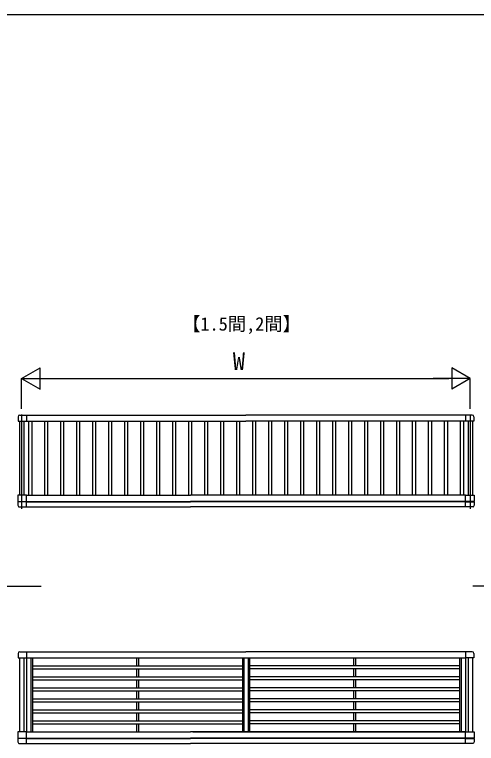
# Model space of a CAD drawing. Units: millimetres, scale not verified. Extents: x -980 to 980, y -1458 to 1451.
# Drawn here: x -190 to 189, y 801 to 1398 of the extents above; entities that cross this region are included whole.
import ezdxf
from ezdxf.enums import TextEntityAlignment as Align

# ---------------------------------------------------------------- set-up
doc = ezdxf.new("R2010")
doc.units = ezdxf.units.MM
doc.header["$LTSCALE"] = 8
for name, color, linetype in [('0-2_USER1', 3, 'Continuous'), ('0-7_YKK_A1', 4, 'Continuous'), ('0-8_YKK_D', 6, 'Continuous'), ('0-9_YKK_ZWAK', 7, 'Continuous')]:
    doc.layers.add(name, color=color, linetype=linetype)
doc.styles.add('ＭＳ ゴシック', font='')
doc.styles.get('ＭＳ ゴシック').set_extended_font_data('MS Gothic')

msp = doc.modelspace()

# ---------------------------------------------------------------- linework, layer by layer
at = {"layer": '0-7_YKK_A1'}
for p, q in [((-186.75, 1068.859), (-186.75, 1065.109)), ((-185.4, 1070.209), (-179.8, 1070.209)), ((-183.8, 1070.817), (-183.8, 993.399)), ((-179.8, 1070.209), (-179.8, 1065.109)), ((-179.8, 1070.159), (-45.45, 1070.159)), ((-179.8, 1070.159), (0, 1070.159)), ((179.8, 1070.159), (0, 1070.159)), ((179.8, 1070.209), (179.8, 1065.109)), ((185.4, 1070.209), (179.8, 1070.209)), ((183.8, 1070.817), (183.8, 993.399)), ((186.75, 1068.859), (186.75, 1065.109)), ((-186.75, 1065.109), (-179.8, 1065.109)), ((-185.6, 1065.109), (-185.6, 1004.709)), ((-182, 1065.109), (-182, 1004.709)), ((-179.8, 1065.159), (0, 1065.159)), ((-178.1, 1065.159), (-178.1, 1004.659)), ((-175.6, 1065.159), (-175.6, 1004.659)), ((-165, 1065.159), (-165, 1004.659)), ((-162.5, 1065.159), (-162.5, 1004.659)), ((-151.9, 1065.159), (-151.9, 1004.659)), ((-149.4, 1065.159), (-149.4, 1004.659)), ((-138.8, 1065.159), (-138.8, 1004.659)), ((-136.3, 1065.159), (-136.3, 1004.659)), ((-125.7, 1065.159), (-125.7, 1004.659)), ((-123.2, 1065.159), (-123.2, 1004.659)), ((-112.6, 1065.159), (-112.6, 1004.659)), ((-110.1, 1065.159), (-110.1, 1004.659)), ((-99.5, 1065.159), (-99.5, 1004.659)), ((-97, 1065.159), (-97, 1004.659)), ((-86.4, 1065.159), (-86.4, 1004.659)), ((-83.9, 1065.159), (-83.9, 1004.659)), ((-73.3, 1065.159), (-73.3, 1004.659)), ((-70.8, 1065.159), (-70.8, 1004.659)), ((-60.2, 1065.159), (-60.2, 1004.659)), ((-57.7, 1065.159), (-57.7, 1004.659)), ((-47.1, 1065.159), (-47.1, 1004.659)), ((-44.6, 1065.159), (-44.6, 1004.659)), ((-34, 1065.159), (-34, 1004.659)), ((-31.5, 1065.159), (-31.5, 1004.659)), ((-20.9, 1065.159), (-20.9, 1004.659)), ((-18.4, 1065.159), (-18.4, 1004.659)), ((-7.8, 1065.159), (-7.8, 1004.659)), ((-5.3, 1065.159), (-5.3, 1004.659)), ((179.8, 1065.159), (0, 1065.159)), ((5.3, 1065.159), (5.3, 1004.659)), ((7.8, 1065.159), (7.8, 1004.659)), ((18.4, 1065.159), (18.4, 1004.659)), ((20.9, 1065.159), (20.9, 1004.659)), ((31.5, 1065.159), (31.5, 1004.659)), ((34, 1065.159), (34, 1004.659)), ((44.6, 1065.159), (44.6, 1004.659)), ((47.1, 1065.159), (47.1, 1004.659)), ((57.7, 1065.159), (57.7, 1004.659)), ((60.2, 1065.159), (60.2, 1004.659)), ((70.8, 1065.159), (70.8, 1004.659)), ((73.3, 1065.159), (73.3, 1004.659)), ((83.9, 1065.159), (83.9, 1004.659)), ((86.4, 1065.159), (86.4, 1004.659)), ((86.4, 1065.159), (86.4, 1004.659)), ((97, 1065.159), (97, 1004.659)), ((99.5, 1065.159), (99.5, 1004.659)), ((99.5, 1065.159), (99.5, 1004.659)), ((110.1, 1065.159), (110.1, 1004.659)), ((112.6, 1065.159), (112.6, 1004.659)), ((112.6, 1065.159), (112.6, 1004.659)), ((123.2, 1065.159), (123.2, 1004.659)), ((125.7, 1065.159), (125.7, 1004.659)), ((125.7, 1065.159), (125.7, 1004.659)), ((136.3, 1065.159), (136.3, 1004.659)), ((138.8, 1065.159), (138.8, 1004.659)), ((138.8, 1065.159), (138.8, 1004.659)), ((149.4, 1065.159), (149.4, 1004.659)), ((151.9, 1065.159), (151.9, 1004.659)), ((151.9, 1065.159), (151.9, 1004.659)), ((162.5, 1065.159), (162.5, 1004.659)), ((165, 1065.159), (165, 1004.659)), ((175.6, 1065.159), (175.6, 1004.659)), ((178.1, 1065.159), (178.1, 1004.659)), ((186.75, 1065.109), (179.8, 1065.109)), ((182, 1065.109), (182, 1004.709)), ((185.6, 1065.109), (185.6, 1004.709)), ((-179.8, 995.109), (-179.8, 1004.709)), ((-179.8, 1004.659), (-45.45, 1004.659)), ((179.8, 1004.659), (-45.45, 1004.659)), ((179.8, 995.109), (179.8, 1004.709)), ((-186.95, 999.509), (-179.8, 999.509)), ((-179.8, 999.209), (-186.5, 999.209)), ((-186.45, 999.509), (-186.45, 999.209)), ((-179.8, 999.559), (-45.45, 999.559)), ((-179.8, 999.159), (-45.45, 999.159)), ((179.8, 999.559), (-45.45, 999.559)), ((179.8, 999.159), (-45.45, 999.159)), ((186.95, 999.509), (179.8, 999.509)), ((179.8, 999.209), (186.5, 999.209)), ((186.45, 999.509), (186.45, 999.209)), ((-186.1, 995.109), (-179.8, 995.109)), ((-179.8, 995.159), (-45.45, 995.159)), ((179.8, 995.159), (-45.45, 995.159)), ((186.1, 995.109), (179.8, 995.109)), ((-186.75, 875.014), (-186.75, 871.264)), ((-185.4, 876.364), (-179.8, 876.364)), ((-179.8, 876.364), (-179.8, 871.264)), ((-179.8, 876.314), (0, 876.314)), ((179.799, 876.314), (0, 876.314)), ((179.799, 876.364), (179.799, 871.264)), ((185.399, 876.364), (179.799, 876.364)), ((186.749, 875.014), (186.749, 871.264)), ((-186.75, 871.264), (-179.8, 871.264)), ((-185.6, 871.264), (-185.6, 810.864)), ((-182, 871.264), (-182, 810.864)), ((-179.8, 871.314), (0, 871.314)), ((-179.75, 871.314), (-179.75, 810.814)), ((-176.25, 871.314), (-176.25, 810.814)), ((-176.2, 871.314), (-176.2, 810.814)), ((-175.05, 871.314), (-175.05, 810.814)), ((-89.799, 871.314), (-89.799, 864.714)), ((-88.199, 871.314), (-88.199, 864.714)), ((-2.95, 871.314), (-2.95, 810.814)), ((-1.8, 871.314), (-1.8, 810.814)), ((-1.75, 871.314), (-1.75, 810.814)), ((0, 871.314), (179.749, 871.314)), ((1.75, 871.314), (1.75, 810.814)), ((1.8, 871.314), (1.8, 810.814)), ((2.95, 871.314), (2.95, 810.814)), ((88.198, 871.314), (88.198, 864.714)), ((89.798, 871.314), (89.798, 864.714)), ((175.049, 871.314), (175.049, 810.814)), ((176.2, 871.314), (176.2, 810.814)), ((176.249, 871.314), (176.249, 810.814)), ((179.749, 871.314), (179.749, 810.814)), ((186.749, 871.264), (179.799, 871.264)), ((181.999, 871.264), (181.999, 810.864)), ((185.599, 871.264), (185.599, 810.864)), ((-175.05, 864.714), (-2.95, 864.714)), ((-175.05, 862.314), (-2.95, 862.314)), ((-89.799, 862.314), (-89.799, 855.734)), ((-88.199, 862.314), (-88.199, 855.734)), ((175.049, 864.714), (2.949, 864.714)), ((175.049, 862.314), (2.949, 862.314)), ((88.198, 862.314), (88.198, 855.734)), ((89.798, 862.314), (89.798, 855.734)), ((-175.05, 855.734), (-2.95, 855.734)), ((175.049, 855.734), (2.949, 855.734)), ((-175.05, 853.334), (-2.95, 853.334)), ((-89.799, 853.334), (-89.799, 846.754)), ((-88.199, 853.334), (-88.199, 846.754)), ((175.049, 853.334), (2.949, 853.334)), ((88.198, 853.334), (88.198, 846.754)), ((89.798, 853.334), (89.798, 846.754)), ((-175.05, 846.754), (-2.95, 846.754)), ((-175.05, 844.354), (-2.95, 844.354)), ((-89.799, 844.354), (-89.799, 837.774)), ((-88.199, 844.354), (-88.199, 837.774)), ((175.049, 846.754), (2.949, 846.754)), ((175.049, 844.354), (2.949, 844.354)), ((88.198, 844.354), (88.198, 837.774)), ((89.798, 844.354), (89.798, 837.774)), ((-175.05, 837.774), (-2.95, 837.774)), ((175.049, 837.774), (2.949, 837.774)), ((-175.05, 835.374), (-2.95, 835.374)), ((-89.799, 835.374), (-89.799, 828.794)), ((-88.199, 835.374), (-88.199, 828.794)), ((175.049, 835.374), (2.949, 835.374)), ((88.198, 835.374), (88.198, 828.794)), ((89.798, 835.374), (89.798, 828.794)), ((-175.05, 828.794), (-2.95, 828.794)), ((-175.05, 826.394), (-2.95, 826.394)), ((-89.799, 826.394), (-89.799, 819.814)), ((-88.199, 826.394), (-88.199, 819.814)), ((175.049, 828.794), (2.949, 828.794)), ((175.049, 826.394), (2.949, 826.394)), ((88.198, 826.394), (88.198, 819.814)), ((89.798, 826.394), (89.798, 819.814)), ((-175.05, 819.814), (-2.95, 819.814)), ((175.049, 819.814), (2.949, 819.814)), ((-175.05, 817.414), (-2.95, 817.414)), ((-89.799, 817.414), (-89.799, 810.864)), ((-88.199, 817.414), (-88.199, 810.864)), ((175.049, 817.414), (2.949, 817.414)), ((88.198, 817.414), (88.198, 810.864)), ((89.798, 817.414), (89.798, 810.864)), ((-179.8, 801.264), (-179.8, 810.864)), ((-179.8, 810.814), (-45.45, 810.814)), ((-176.2, 810.814), (-47.25, 810.814)), ((179.749, 810.814), (-45.451, 810.814)), ((-43.65, 810.814), (179.749, 810.814)), ((179.799, 801.264), (179.799, 810.864)), ((-186.95, 805.664), (-179.8, 805.664)), ((-179.8, 805.364), (-186.5, 805.364)), ((-186.45, 805.664), (-186.45, 805.364)), ((-186.1, 801.264), (-179.8, 801.264)), ((-179.8, 805.614), (-45.45, 805.614)), ((-179.8, 805.214), (-45.45, 805.214)), ((-179.8, 801.314), (-45.45, 801.314)), ((179.799, 805.614), (-45.451, 805.614)), ((179.799, 805.214), (-45.451, 805.214)), ((179.799, 801.314), (-45.451, 801.314)), ((186.949, 805.664), (179.799, 805.664)), ((179.799, 805.364), (186.499, 805.364)), ((186.099, 801.264), (179.799, 801.264)), ((186.449, 805.664), (186.449, 805.364))]:
    msp.add_line(p, q, dxfattribs=at)
for points in [[(-179.8, 1004.709), (-186.95, 1004.709), (-186.95, 999.509)], [(179.8, 1004.709), (186.95, 1004.709), (186.95, 999.509)], [(-186.95, 998.759), (-186.95, 996.449), (-186.517, 995.389)], [(186.95, 998.759), (186.95, 996.449), (186.517, 995.389)], [(-179.8, 810.864), (-186.95, 810.864), (-186.95, 805.664)], [(179.799, 810.864), (186.949, 810.864), (186.949, 805.664)], [(-186.95, 804.914), (-186.95, 802.604), (-186.517, 801.543)], [(186.949, 804.914), (186.949, 802.604), (186.516, 801.543)]]:
    msp.add_lwpolyline(points, dxfattribs=at)
for centre, radius, start, end in [((-185.4, 1068.859), 1.35, 90, 180), ((185.4, 1068.859), 1.35, 0, 90), ((-186.5, 998.759), 0.45, 90, 180), ((186.5, 998.759), 0.45, 0, 90), ((-186.1, 995.559), 0.45, 202.23243, 270), ((186.1, 995.559), 0.45, 270, 337.76757), ((-185.4, 875.014), 1.35, 90, 180), ((185.399, 875.014), 1.35, 0, 90), ((-186.5, 804.914), 0.45, 90, 180), ((-186.1, 801.714), 0.45, 202.23243, 270), ((186.099, 801.714), 0.45, 270, 337.76757), ((186.499, 804.914), 0.45, 0, 90)]:
    msp.add_arc(centre, radius, start, end, dxfattribs=at)
at = {"layer": '0-8_YKK_D'}
for p, q in [((-183.8, 1100.159), (-168.645, 1108.909)), ((-168.645, 1091.409), (-168.645, 1108.909)), ((183.8, 1100.159), (168.645, 1108.909)), ((168.645, 1108.909), (168.645, 1091.409)), ((-183.8, 1075.313), (-183.8, 1100.259)), ((-183.8, 1100.159), (-168.645, 1091.409)), ((-183.8, 1100.159), (-153.489, 1100.159)), ((-166.3, 1100.159), (166.3, 1100.159)), ((183.8, 1100.159), (153.489, 1100.159)), ((183.8, 1100.159), (168.645, 1091.409)), ((183.8, 1075.313), (183.8, 1100.259)), ((-267.361, 930.166), (-167.702, 930.166)), ((203.5, 930.163), (186, 930.163))]:
    msp.add_line(p, q, dxfattribs=at)
at = {"layer": '0-9_YKK_ZWAK'}
msp.add_line((-980, 1398.3), (980, 1398.3), dxfattribs=at)

# ---------------------------------------------------------------- texts
at = {"layer": '0-2_USER1', "style": 'ＭＳ ゴシック'}
msp.add_text('【1.5間,2間】', height=11, dxfattribs=at).set_placement((-52.362, 1136.123), align=Align.BOTTOM_LEFT)
at = {"layer": '0-8_YKK_D', "style": 'ＭＳ ゴシック'}
msp.add_text('W', height=14.66, dxfattribs=at).set_placement((-10.795, 1102.659), align=Align.BOTTOM_LEFT)

doc.saveas('drawing.dxf')
